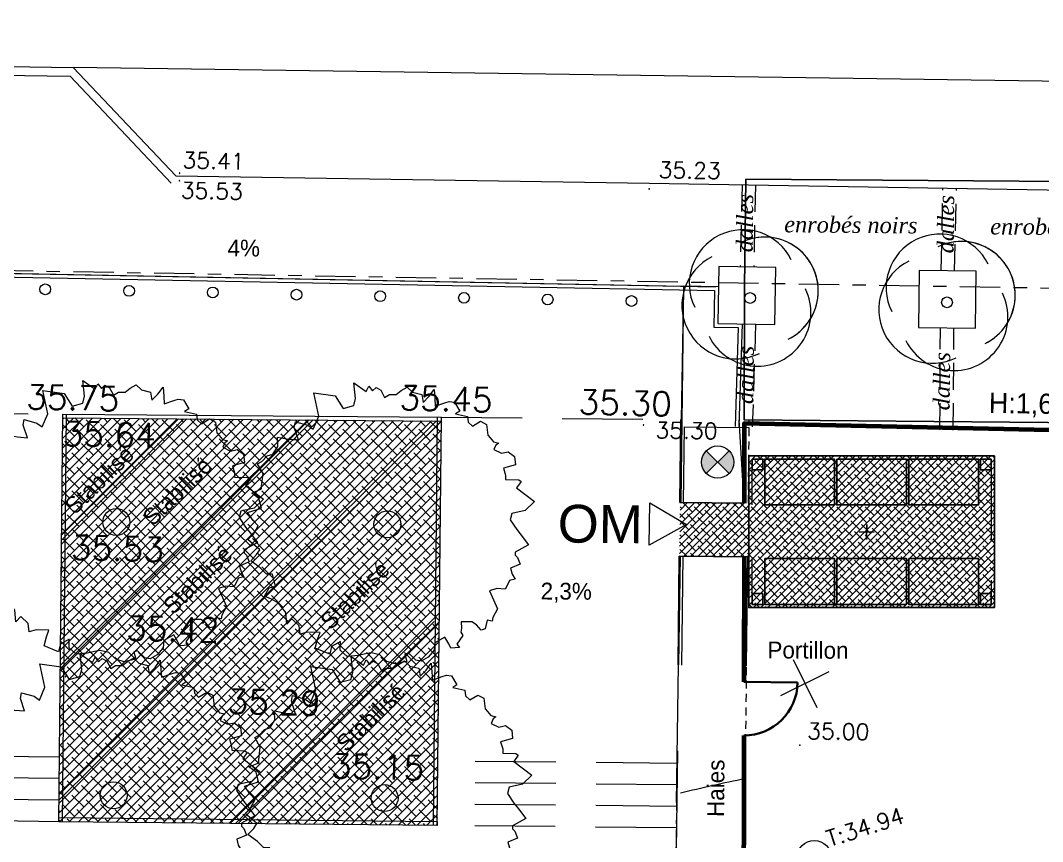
# Model space of a CAD drawing. Extents: x 996 to 1166918, y 537 to 295728.
# Drawn here: x 1118.67 to 1137.7, y 700.14 to 715.41 of the extents above; entities that cross this region are included whole.
import ezdxf

# ---------------------------------------------------------------- set-up
doc = ezdxf.new("R2010")
doc.units = 0
doc.header["$MEASUREMENT"] = 0
for name, pattern in [('CACHEx2', [0.75, 0.5, -0.25]), ('CONTINU', [0]), ('DGN2', [0.75, 0.5, -0.25]), ('DGN3', [1.25, 1, -0.25]), ('DGN4', [1.5, 0.75, -0.25, 0.25, -0.25])]:
    doc.linetypes.add(name, pattern=pattern)
doc.layers.get('0').update_dxf_attribs({"linetype": 'CONTINUOUS', "lineweight": 0})
for name, color, linetype, lineweight, true_color in [('Béton', 7, 'CONTINU', 5, 0xaba9a0), ('Clôtures', 7, 'CONTINUOUS', 120, 0x04c83f), ('Stabilisé', 7, 'CONTINU', 5, 0xfcb65a)]:
    doc.layers.add(name, color=color, linetype=linetype, lineweight=lineweight, true_color=true_color)
for name, color, linetype, lineweight in [('CF-FON-CADASTRE-DIGITALISE', 6, 'DGN4', 0), ('CF-TOPO-ALTITUDE-TN', 94, 'CONTINUOUS', 0), ('CF-TOPO-ALTITUDE-VOIRIE', 7, 'CONTINUOUS', 0), ('CF-TOPO-BATI', 7, 'CONTINUOUS', 0), ('CF-TOPO-CARROYAGE', 7, 'CONTINUOUS', 0), ('CF-TOPO-NATURE-MATERIAUX', 7, 'CONTINUOUS', 0), ('CF-TOPO-NATURE-MATERIAUX-TXT', 7, 'CONTINUOUS', 0), ('CF-TOPO-TAMPON', 6, 'CONTINUOUS', 0), ('CF-TOPO-TAMPON-ALT', 6, 'CONTINUOUS', 0), ('CF-TOPO-VEGETATION', 94, 'CONTINUOUS', 0), ('CF-TOPO-VOIRIE', 7, 'CONTINUOUS', 0), ('DIVERS', 7, 'CONTINU', 5), ('Elec projet', 7, 'CONTINU', 5), ('Niveaux projet', 7, 'CONTINU', 5), ('Texte projet', 7, 'CONTINU', 5)]:
    doc.layers.add(name, color=color, linetype=linetype, lineweight=lineweight)
doc.layers.add('Locaux OM', color=7, linetype='CONTINUOUS')
doc.layers.add('TEXTE', color=7, linetype='CONTINUOUS')
doc.layers.add('Trottoirs', color=7, linetype='CONTINUOUS', true_color=0xffffff)
doc.styles.add('LEROY', font='j_leroy')
doc.styles.add('SIMPLEX', font='simplex.shx')
doc.styles.get("Standard").update_dxf_attribs({"font": 'arial.ttf'})
doc.styles.add('Style-Times New Roman IF', font='timesi.ttf')
doc.linetypes.add('LIMITE2', pattern='A,0.25,-0.1,[132,ltypeshp.shx,S=0.1,R=0,X=-0.1,Y=0],-0.1,1', length=1.45)

# ---------------------------------------------------------------- blocks, each defined once
blk = doc.blocks.new('A$C1C964902')
at = {"layer": 'DIVERS', "ltscale": 0.05}
for p, q in [((-0.592, 2.339), (-0.622, 2.634)), ((-0.622, 2.634), (-0.393, 2.469)), ((-0.393, 2.469), (-0.344, 2.572)), ((-0.344, 2.572), (-0.279, 2.484)), ((-0.279, 2.484), (-0.212, 2.546)), ((-0.212, 2.546), (-0.125, 2.497)), ((-0.125, 2.497), (-0.054, 2.362)), ((0.166, 2.414), (0.259, 2.487)), ((0.259, 2.487), (0.368, 2.55)), ((0.368, 2.55), (0.468, 2.456)), ((0.772, 2.378), (0.869, 2.511)), ((0.869, 2.511), (0.881, 2.34)), ((-1.278, 2.012), (-1.37, 2.445)), ((-1.37, 2.445), (-0.974, 2.392)), ((-0.974, 2.392), (-0.825, 2.155)), ((-0.627, 2.208), (-0.592, 2.339)), ((-0.054, 2.362), (0.038, 2.414)), ((0.038, 2.414), (0.166, 2.414)), ((0.468, 2.456), (0.468, 2.456)), ((0.468, 2.456), (0.638, 2.417)), ((0.638, 2.417), (0.663, 2.269)), ((0.663, 2.269), (0.772, 2.378)), ((0.881, 2.34), (0.89, 2.196)), ((1.071, 2.259), (1.15, 2.287)), ((1.15, 2.287), (1.247, 2.274)), ((-0.825, 2.155), (-0.627, 2.208)), ((0.663, 2.269), (0.663, 2.269)), ((0.89, 2.196), (1.071, 2.259)), ((1.247, 2.274), (1.347, 2.106)), ((1.347, 2.106), (1.269, 2.054)), ((-1.734, 1.801), (-1.713, 1.907)), ((-1.713, 1.907), (-1.48, 1.842)), ((-1.379, 1.771), (-1.278, 2.012)), ((-1.278, 2.012), (-1.278, 2.012)), ((1.269, 2.054), (1.493, 2.005)), ((1.493, 2.005), (1.504, 1.899)), ((1.583, 1.825), (1.733, 1.917)), ((1.733, 1.917), (1.847, 1.86)), ((-1.656, 1.569), (-1.734, 1.801)), ((-1.48, 1.842), (-1.379, 1.771)), ((1.504, 1.899), (1.583, 1.825)), ((1.847, 1.86), (1.87, 1.659)), ((-2.04, 1.446), (-2.047, 1.621)), ((-2.047, 1.621), (-1.841, 1.582)), ((-1.841, 1.582), (-1.656, 1.569)), ((1.87, 1.659), (1.913, 1.609)), ((1.913, 1.609), (1.974, 1.534)), ((1.974, 1.534), (2.071, 1.513)), ((-2.133, 1.304), (-2.04, 1.446)), ((2.019, 1.475), (1.983, 1.39)), ((1.983, 1.39), (2.123, 1.321)), ((2.071, 1.513), (2.019, 1.475)), ((2.123, 1.321), (2.247, 1.35)), ((2.247, 1.35), (2.365, 1.263)), ((-2.416, 1.125), (-2.335, 1.172)), ((-2.335, 1.172), (-2.236, 1.274)), ((-2.236, 1.274), (-2.133, 1.304)), ((2.365, 1.263), (2.383, 1.109)), ((-2.313, 0.948), (-2.416, 1.125)), ((2.383, 1.109), (2.159, 1.043)), ((2.159, 1.043), (2.197, 0.913)), ((-2.341, 0.712), (-2.313, 0.948)), ((2.197, 0.913), (2.198, 0.837)), ((2.198, 0.837), (2.445, 0.828)), ((2.488, 0.797), (2.405, 0.682)), ((2.445, 0.828), (2.488, 0.797)), ((-2.526, 0.579), (-2.341, 0.658)), ((-2.39, 0.482), (-2.526, 0.579)), ((-2.341, 0.658), (-2.341, 0.712)), ((2.405, 0.682), (2.74, 0.425)), ((-2.346, 0.302), (-2.39, 0.482)), ((2.74, 0.425), (2.564, 0.258)), ((-2.605, 0.223), (-2.346, 0.302)), ((-2.499, 0.07), (-2.605, 0.223)), ((2.318, 0.201), (2.287, 0.087)), ((2.564, 0.258), (2.318, 0.201)), ((-2.407, -0.027), (-2.499, 0.07)), ((2.287, 0.087), (2.406, -0.093)), ((-2.596, -0.284), (-2.493, -0.181)), ((-2.493, -0.181), (-2.407, -0.027)), ((2.406, -0.093), (2.492, -0.202)), ((-2.376, -0.473), (-2.596, -0.284)), ((2.626, -0.379), (2.379, -0.515)), ((2.492, -0.202), (2.626, -0.379)), ((-2.544, -0.679), (-2.436, -0.563)), ((-2.436, -0.563), (-2.376, -0.473)), ((2.379, -0.515), (2.379, -0.572)), ((-2.366, -0.808), (-2.544, -0.679)), ((2.472, -0.743), (2.292, -0.818)), ((2.379, -0.572), (2.422, -0.618)), ((2.422, -0.618), (2.472, -0.743)), ((-2.249, -0.924), (-2.366, -0.808)), ((-2.138, -0.924), (-2.249, -0.924)), ((-2.081, -1.151), (-2.138, -0.924)), ((2.292, -0.818), (2.292, -0.818)), ((2.292, -0.818), (2.321, -0.928)), ((2.321, -0.928), (2.375, -1.02)), ((2.238, -1.114), (2.191, -1.203)), ((2.271, -1.045), (2.238, -1.114)), ((2.375, -1.02), (2.271, -1.045)), ((-2.288, -1.336), (-2.203, -1.182)), ((-2.203, -1.182), (-2.081, -1.151)), ((2.037, -1.195), (1.901, -1.239)), ((1.901, -1.239), (2.05, -1.572)), ((2.191, -1.203), (2.037, -1.195)), ((-2.156, -1.393), (-2.288, -1.336)), ((-2.027, -1.463), (-2.156, -1.393)), ((-1.89, -1.637), (-2.027, -1.463)), ((-1.872, -1.857), (-1.89, -1.637)), ((-1.89, -1.637), (-1.89, -1.637)), ((2.05, -1.572), (1.962, -1.731)), ((-1.779, -1.757), (-1.872, -1.857)), ((-1.641, -1.886), (-1.779, -1.757)), ((-1.623, -2.044), (-1.641, -1.886)), ((-1.641, -1.886), (-1.641, -1.886)), ((1.571, -1.814), (1.373, -1.814)), ((1.373, -1.814), (1.378, -1.933)), ((1.66, -1.87), (1.571, -1.814)), ((1.747, -1.968), (1.66, -1.87)), ((1.857, -1.779), (1.817, -1.946)), ((1.949, -1.801), (1.857, -1.779)), ((1.962, -1.731), (1.949, -1.801)), ((-1.494, -2.004), (-1.623, -2.044)), ((-1.254, -2.009), (-1.494, -2.004)), ((-1.3, -2.136), (-1.254, -2.009)), ((1.406, -2.067), (1.294, -2.227)), ((1.378, -1.933), (1.365, -2.007)), ((1.365, -2.007), (1.406, -2.067)), ((1.817, -1.946), (1.747, -1.968)), ((-1.342, -2.303), (-1.3, -2.136)), ((-1.038, -2.274), (-1.074, -2.417)), ((-0.876, -2.18), (-1.038, -2.274)), ((-0.878, -2.341), (-0.876, -2.18)), ((0.884, -2.204), (0.873, -2.342)), ((1.07, -2.099), (0.884, -2.204)), ((1.141, -2.225), (1.07, -2.099)), ((1.18, -2.301), (1.141, -2.225)), ((1.294, -2.227), (1.343, -2.288)), ((-1.074, -2.417), (-1.342, -2.303)), ((-0.747, -2.457), (-0.878, -2.341)), ((-0.539, -2.441), (-0.747, -2.457)), ((-0.747, -2.457), (-0.747, -2.457)), ((-0.409, -2.409), (-0.539, -2.441)), ((-0.303, -2.387), (-0.409, -2.409)), ((-0.141, -2.426), (-0.303, -2.387)), ((-0.009, -2.553), (-0.141, -2.426)), ((0.396, -2.395), (0.325, -2.413)), ((0.325, -2.413), (0.36, -2.551)), ((0.528, -2.527), (0.396, -2.395)), ((0.76, -2.47), (0.629, -2.545)), ((0.873, -2.342), (0.76, -2.47)), ((1.343, -2.288), (1.18, -2.301)), ((0.145, -2.597), (-0.009, -2.553)), ((0.36, -2.551), (0.145, -2.597)), ((0.629, -2.545), (0.528, -2.527))]:
    blk.add_line(p, q, dxfattribs=at)
blk.add_circle((0, 0), 0.25, dxfattribs=at)
blk = doc.blocks.new('cf208tampon-rond')
at = {"color": 0, "linetype": 'ByBlock', "lineweight": -2}
blk.add_circle((0, 0), 0.32, dxfattribs=at)
blk = doc.blocks.new('cf30arbre20')
blk.add_circle((0, 0), 0.1)
for centre, start, end in [((0, 0.3), 0, 180), ((-0.3, 0), 90, 270), ((0.3, 0), 270, 90), ((0, -0.3), 180, 0)]:
    blk.add_arc(centre, 1, start, end)
blk = doc.blocks.new('cf39entourage-arbre-carre')
at = {"color": 0}
for p, q in [((0, 0), (0, 1)), ((0, 1), (1, 1)), ((1, 1), (1, 0)), ((1, 0), (0, 0))]:
    blk.add_line(p, q, dxfattribs=at)
blk = doc.blocks.new('CROIX')
at = {"linetype": 'CONTINU'}
for p, q in [((0, 0.5), (0, -0.5)), ((-0.5, 0), (0.5, 0))]:
    blk.add_line(p, q, dxfattribs=at)
blk = doc.blocks.new('A$C2CB70F15')
at = {"layer": 'CF-TOPO-NATURE-MATERIAUX', "linetype": 'DGN2', "lineweight": 0, "ltscale": 3}
for p, q in [((0.06, 4.51), (2.76, 4.51)), ((0.06, 0.06), (0.06, 4.51)), ((2.76, 4.51), (2.76, 0.06)), ((0.91, 0.06), (0.06, 0.06)), ((2.76, 0.06), (1.91, 0.06))]:
    blk.add_line(p, q, dxfattribs=at)
at = {"layer": 'Locaux OM', "ltscale": 0.05}
for points in [[(0, 0), (2.82, 0), (2.82, 4.57), (0, 4.57)], [(0.06, 4.31), (0.26, 4.31), (0.26, 4.51), (0.06, 4.51)], [(2.56, 4.31), (2.76, 4.31), (2.76, 4.51), (2.56, 4.51)], [(0.06, 2.975), (0.91, 2.975), (0.91, 4.275), (0.06, 4.275)], [(1.91, 2.975), (2.76, 2.975), (2.76, 4.275), (1.91, 4.275)], [(0.06, 1.635), (0.91, 1.635), (0.91, 2.935), (0.06, 2.935)], [(1.91, 1.635), (2.76, 1.635), (2.76, 2.935), (1.91, 2.935)], [(0.06, 0.295), (0.91, 0.295), (0.91, 1.595), (0.06, 1.595)], [(1.91, 0.295), (2.76, 0.295), (2.76, 1.595), (1.91, 1.595)], [(0.06, 0.06), (0.26, 0.06), (0.26, 0.26), (0.06, 0.26)], [(2.56, 0.06), (2.76, 0.06), (2.76, 0.26), (2.56, 0.26)]]:
    blk.add_lwpolyline(points, close=True, dxfattribs=at)

msp = doc.modelspace()

# ---------------------------------------------------------------- hatches: boundary and pattern name
at = {"layer": 'Béton', "ltscale": 0.05}
h = msp.add_hatch(dxfattribs=at)
h.set_pattern_fill('ANSI38', color=256, scale=0.75, style=0)
h.set_pattern_definition([(45, (1234.66075, 653.56351), (-0.06629126, 0.06629126), []), (135, (1234.66075, 653.56351), (-0.19887378, 0.06629126), [0.234375, -0.140625])])
h.paths.add_polyline_path([(1136.8, 704.488), (1136.8, 707.308), (1132.231, 707.308), (1132.23, 706.429), (1130.951, 706.443), (1130.938, 705.445), (1132.21, 705.429), (1132.23, 705.429), (1132.23, 704.488)])
at = {"layer": 'Elec projet', "ltscale": 0.05}
h = msp.add_hatch(color=256, dxfattribs=at)
h.paths.add_polyline_path([(1131.351, 707.194, 0.198912), (1131.439, 706.982), (1131.651, 707.194), (1131.439, 707.406, 0.198912)])
h.paths.add_polyline_path([(1131.863, 706.982, 0.198912), (1131.951, 707.194, 0.198912), (1131.863, 707.406), (1131.651, 707.194)])
at = {"layer": 'Stabilisé', "ltscale": 0.05, "true_color": 0xfcb659}
h = msp.add_hatch(dxfattribs=at)
h.set_pattern_fill('ANSI38', color=31, style=0)
h.set_pattern_definition([(45, (1122.94799, 704.2262), (-0.0883883, 0.0883883), []), (135, (1122.94799, 704.2262), (-0.265165, 0.0883883), [0.3125, -0.1875])])
h.paths.add_polyline_path([(1119.464, 708.017), (1119.387, 700.506), (1126.432, 700.435), (1126.509, 707.957)])

# ---------------------------------------------------------------- linework, layer by layer
msp.add_line((1153.941, 714.054), (1119.654, 714.532))
at = {"layer": 'CF-FON-CADASTRE-DIGITALISE', "lineweight": 0, "flags": 128}
msp.add_lwpolyline([(1050.968, 703.567), (1053.482, 706.703), (1054.868, 711.757), (1098.804, 711.085), (1101.999, 712.978), (1112.616, 712.853), (1112.579, 707.868), (1117.23, 707.834), (1117.273, 710.777), (1153.907, 710.161, -0.128061), (1156.194, 709.608, -0.158091), (1158.331, 707.385, 0.029168), (1158.834, 706.487, -0.115233), (1159.602, 701.898), (1159.408, 609.46), (1158.951, 609.468), (1158.813, 602.433), (1152.032, 598.153, -0.108271), (1148.523, 597.143), (1064.89, 598.051, -0.391305), (1050.624, 612.661), (1050.97, 704.056), (1050.006, 709.836, 0.020715), (1049.379, 712.281, 0.027295), (1048.249, 715.408)], format="xyb", dxfattribs=at)
at = {"layer": 'CF-TOPO-ALTITUDE-TN', "lineweight": 0, "flags": 128}
for points in [[(1119.516, 703.208, 1), (1119.507, 703.204, 1), (1119.516, 703.208)], [(1133.183, 701.932, 1), (1133.174, 701.928, 1), (1133.183, 701.932)]]:
    msp.add_lwpolyline(points, format="xyb", dxfattribs=at)
at = {"layer": 'CF-TOPO-ALTITUDE-TN', "lineweight": 0}
for p in [(1119.512, 703.206), (1133.178, 701.93)]:
    msp.add_point(p, dxfattribs=at)
at = {"layer": 'CF-TOPO-ALTITUDE-VOIRIE', "lineweight": 0, "flags": 128}
for points in [[(1121.641, 712.57, 1), (1121.632, 712.565, 1), (1121.641, 712.57)], [(1121.638, 712.428, 1), (1121.629, 712.423, 1), (1121.638, 712.428)], [(1130.38, 712.277, 1), (1130.371, 712.273, 1), (1130.38, 712.277)], [(1130.274, 707.887, 1), (1130.265, 707.883, 1), (1130.274, 707.887)]]:
    msp.add_lwpolyline(points, format="xyb", dxfattribs=at)
at = {"layer": 'CF-TOPO-NATURE-MATERIAUX', "linetype": 'DGN2', "lineweight": 0, "ltscale": 3}
for p, q in [((1115.066, 708.124), (1119.465, 708.087)), ((1126.509, 708.027), (1130.963, 707.989)), ((1119.4, 701.706), (1114.996, 701.755)), ((1130.89, 701.591), (1126.444, 701.635)), ((1130.886, 701.191), (1126.44, 701.235)), ((1130.882, 700.791), (1126.436, 700.835)), ((1130.878, 700.391), (1126.432, 700.435))]:
    msp.add_line(p, q, dxfattribs=at)
at = {"layer": 'CF-TOPO-VOIRIE', "lineweight": 0, "flags": 128}
msp.add_lwpolyline([(1117.634, 714.564), (1119.654, 714.532), (1121.569, 712.521), (1130.375, 712.382), (1151.854, 712.025), (1153.941, 714.054), (1155.216, 713.984, -0.084257), (1157.258, 713.419, -0.081708), (1158.954, 712.257, -0.038895), (1160.504, 710.751, -0.045122), (1161.984, 708.729, -0.031548), (1162.578, 707.164, -0.038299), (1163.027, 705.184, 0.000397), (1163.381, 702.805)], format="xyb", dxfattribs=at)
msp.add_lwpolyline([(1116.614, 714.418), (1119.599, 714.373), (1121.482, 712.384)], dxfattribs=at)
at = {"layer": 'CF-TOPO-VOIRIE', "linetype": 'DGN2', "lineweight": 0, "flags": 128}
for points in [[(1132.104, 712.353), (1132.071, 710.831)], [(1132.354, 712.349), (1132.321, 710.826)], [(1135.81, 710.751), (1135.843, 712.291)], [(1136.06, 710.748), (1136.093, 712.287)], [(1132.356, 709.762), (1132.295, 707.851)], [(1135.785, 707.793), (1135.796, 709.691)], [(1136.035, 707.789), (1136.046, 709.688)]]:
    msp.add_lwpolyline(points, dxfattribs=at)
at = {"layer": 'Clôtures', "lineweight": 35, "ltscale": 0.05}
msp.add_line((1132.137, 703.107), (1133.137, 703.093), dxfattribs=at)
at = {"layer": 'Clôtures', "ltscale": 0.05}
msp.add_lwpolyline([(1159.59, 701.593), (1159.569, 703.3, 0.201592), (1157.924, 708.074, 0.212478), (1153.284, 710.175), (1143.934, 710.344), (1143.949, 709.593), (1143.518, 709.584), (1143.506, 707.666), (1132.146, 707.909), (1132.143, 706.43)], format="xyb", dxfattribs=at)
for points in [[(1132.142, 705.43), (1132.137, 703.107)], [(1132.136, 702.107), (1132.128, 698.037)]]:
    msp.add_lwpolyline(points, dxfattribs=at)
at = {"layer": 'Clôtures', "lineweight": 35, "ltscale": 0.05}
msp.add_arc((1132.137, 703.107), 1, 269.897, 359.1612, dxfattribs=at)
at = {"layer": 'DIVERS', "ltscale": 0.05}
for p, q in [((1098.81, 711.077), (1131.611, 710.454)), ((1098.808, 711.007), (1131.591, 710.385)), ((1119.387, 700.506), (1119.465, 708.087)), ((1119.416, 703.312), (1124.125, 707.978)), ((1119.417, 703.412), (1124.027, 707.978)), ((1119.441, 705.742), (1121.718, 707.998)), ((1119.442, 705.841), (1121.619, 707.999)), ((1119.457, 700.505), (1119.535, 708.086)), ((1119.464, 708.017), (1126.509, 707.957)), ((1119.465, 708.087), (1126.509, 708.027)), ((1126.362, 700.436), (1126.439, 708.028)), ((1126.432, 700.435), (1126.509, 708.027)), ((1130.946, 706.443), (1130.963, 707.989)), ((1132.237, 707.909), (1132.238, 707.979)), ((1119.391, 700.906), (1126.509, 707.957)), ((1119.392, 701.006), (1126.41, 707.958)), ((1130.913, 703.421), (1130.935, 705.443)), ((1119.436, 705.306), (1119.434, 705.087)), ((1122.579, 700.474), (1126.372, 704.232)), ((1122.677, 700.473), (1126.471, 704.231)), ((1130.884, 700.863), (1130.923, 703.421)), ((1119.396, 701.306), (1114.992, 701.355)), ((1132.141, 699.215), (1132.163, 701.161)), ((1119.392, 700.906), (1114.987, 700.955)), ((1126.433, 700.505), (1119.388, 700.576)), ((1119.387, 700.506), (1114.983, 700.555)), ((1126.432, 700.435), (1119.387, 700.506)), ((1126.433, 700.505), (1126.432, 700.435))]:
    msp.add_line(p, q, dxfattribs=at)
at = {"layer": 'DIVERS', "linetype": 'LIMITE2', "ltscale": 0.25}
for p, q in [((1131.016, 706.442), (1131.031, 707.849)), ((1131.031, 707.849), (1132.236, 707.839)), ((1130.983, 703.42), (1131.005, 705.442))]:
    msp.add_line(p, q, dxfattribs=at)
at = {"layer": 'DIVERS', "linetype": 'CACHEx2', "ltscale": 0.3}
for p, q in [((1132.221, 706.429), (1132.237, 707.909)), ((1132.188, 703.407), (1132.21, 705.429)), ((1132.164, 701.232), (1132.19, 703.407)), ((1130.884, 700.863), (1130.863, 698.901))]:
    msp.add_line(p, q, dxfattribs=at)
at = {"layer": 'DIVERS', "ltscale": 0.05}
for points in [[(1115.042, 705.243), (1115.074, 708.124), (1115.124, 710.767), (1131.017, 710.465), (1130.97, 707.989), (1130.951, 706.443)], [(1131.662, 710.454), (1131.017, 710.465), (1130.963, 706.443)], [(1131.591, 710.385), (1131.579, 709.706), (1132.034, 709.698)], [(1132.143, 706.43), (1132.049, 707.981)], [(1130.938, 705.443), (1130.913, 703.421)], [(1130.95, 705.443), (1130.923, 703.421)], [(1132.138, 703.407), (1132.142, 705.43)], [(1132.188, 703.407), (1132.21, 705.429)], [(1132.188, 703.407), (1132.21, 705.429)], [(1130.901, 701.826), (1130.784, 693.053), (1132.005, 693.039), (1131.942, 687.986), (1128.2, 688.033), (1128.192, 687.403), (1125.502, 687.437), (1125.523, 689.156), (1125.364, 689.158), (1125.35, 688.068), (1122.64, 688.102), (1122.632, 687.472), (1121.733, 687.483), (1121.74, 688.113), (1118.141, 688.158), (1118.133, 687.528), (1117.233, 687.539), (1117.241, 688.169), (1117.081, 688.171), (1113.354, 688.218), (1113.386, 691.143), (1113.686, 691.139), (1113.709, 693.266)], [(1130.901, 701.826), (1130.784, 693.053), (1131.998, 693.039), (1132.053, 698.037), (1132.128, 698.037), (1132.135, 701.808)], [(1130.901, 701.826), (1130.784, 693.053), (1131.998, 693.039), (1132.053, 698.037), (1132.128, 698.037), (1132.135, 701.808)], [(1132.128, 698.036), (1132.17, 701.807)]]:
    msp.add_lwpolyline(points, dxfattribs=at)
msp.add_lwpolyline([(1132.143, 706.43), (1132.146, 707.909), (1143.506, 707.666), (1143.518, 709.584), (1143.949, 709.593), (1143.934, 710.344), (1153.286, 710.175, -0.444835), (1159.469, 703.221), (1159.607, 700.523), (1155.457, 700.508), (1154.938, 692.897), (1154.486, 686.372), (1153.745, 675.998)], format="xyb", dxfattribs=at)
at = {"layer": 'DIVERS', "ltscale": 0.05, "flags": 128}
for points in [[(1132.034, 709.698), (1131.975, 707.858)], [(1132.106, 709.767), (1132.045, 707.855)]]:
    msp.add_lwpolyline(points, dxfattribs=at)
at = {"layer": 'DIVERS', "ltscale": 0.05}
msp.add_lwpolyline([(1131.067, 706.031), (1130.376, 705.647), (1130.389, 706.437)], close=True, dxfattribs=at)
at = {"layer": 'DIVERS', "linetype": 'LIMITE2', "ltscale": 0.25}
msp.add_lwpolyline([(1132.164, 701.304, 0.011707), (1130.956, 701.034, 0.011707)], format="xyb", dxfattribs=at)
at = {"layer": 'DIVERS', "ltscale": 0.05}
for centre, radius in [((1119.137, 710.408), 0.1), ((1120.696, 710.378), 0.1), ((1122.254, 710.349), 0.1), ((1123.812, 710.308), 0.1), ((1125.37, 710.279), 0.1), ((1126.929, 710.249), 0.1), ((1128.487, 710.219), 0.1), ((1130.046, 710.19), 0.1), ((1120.46, 706.079), 0.25), ((1125.504, 706.036), 0.25), ((1120.408, 700.996), 0.25), ((1125.452, 700.945), 0.25)]:
    msp.add_circle(centre, radius, dxfattribs=at)
at = {"layer": 'Elec projet', "ltscale": 0.05}
for p, q in [((1131.439, 706.982), (1131.863, 707.406)), ((1131.439, 707.406), (1131.863, 706.982))]:
    msp.add_line(p, q, dxfattribs=at)
msp.add_circle((1131.651, 707.194), 0.3, dxfattribs=at)
at = {"layer": 'Locaux OM', "ltscale": 0.05}
for p, q in [((1132.143, 706.43), (1130.946, 706.443)), ((1134.561, 705.89), (1134.283, 705.894)), ((1134.42, 705.753), (1134.424, 706.031)), ((1132.21, 705.429), (1130.935, 705.443))]:
    msp.add_line(p, q, dxfattribs=at)
at = {"layer": 'Trottoirs', "ltscale": 0.05}
msp.add_lwpolyline([(1132.176, 712.454), (1132.151, 710.445), (1132.146, 707.979), (1143.445, 707.883), (1143.462, 709.814), (1144.027, 709.811), (1144.03, 710.678), (1144.043, 712.368), (1132.176, 712.454)], dxfattribs=at)

# ---------------------------------------------------------------- block references
at = {"layer": 'CF-TOPO-BATI', "lineweight": 0, "extrusion": (0, 0, -1), "yscale": 1.059999999997785}
for p, xscale, zscale, rotation in [((-1131.669, 710.834), 1.062573308261167, 1.061285874190733, 180.9974127088828), ((-1135.4, 710.756), 1.06238967188306, 1.06119416328783, 180.6771405433141)]:
    msp.add_blockref('cf39entourage-arbre-carre', p, dxfattribs=dict(at, xscale=xscale, zscale=zscale, rotation=rotation))
at = {"layer": 'CF-TOPO-CARROYAGE', "rotation": 26.18773148999673}
msp.add_blockref('CROIX', (1133.276, 703.076), dxfattribs=at)
at = {"layer": 'CF-TOPO-TAMPON', "lineweight": 0, "rotation": 296.1877314899967}
msp.add_blockref('cf208tampon-rond', (1133.447, 699.837), dxfattribs=at)
at = {"layer": 'CF-TOPO-VEGETATION', "lineweight": 0}
for p, rotation in [((1132.254, 710.246), 296.1877314899967), ((1132.254, 710.246), 296.1877314899982), ((1135.918, 710.165), 296.1877314899967), ((1135.918, 710.165), 296.1877314899982)]:
    msp.add_blockref('cf30arbre20', p, dxfattribs=dict(at, rotation=rotation))
at = {"layer": 'DIVERS', "ltscale": 0.05}
for p in [(1120.46, 706.079), (1125.504, 706.036), (1120.408, 700.996), (1125.452, 700.945)]:
    msp.add_blockref('A$C1C964902', p, dxfattribs=at)
at = {"layer": 'Locaux OM', "ltscale": 0.05, "rotation": 269.9999999999983}
msp.add_blockref('A$C2CB70F15', (1132.23, 707.308), dxfattribs=at)

# ---------------------------------------------------------------- texts
at = {"layer": 'CF-TOPO-ALTITUDE-TN', "linetype": 'DGN3', "lineweight": 0, "style": 'SIMPLEX'}
msp.add_text('35.00', height=0.3, rotation=359.0143, dxfattribs=at).set_placement((1133.314, 702.044))
at = {"layer": 'CF-TOPO-ALTITUDE-VOIRIE', "linetype": 'DGN3', "lineweight": 0, "style": 'SIMPLEX'}
for s, height, rotation, p in [('35.41', 0.3, 358.6469, (1121.687, 712.662)), ('35.23', 0.3, 359.0497, (1130.549, 712.481)), ('35.53', 0.3, 358.6469, (1121.655, 712.101)), ('35.75', 0.45, 358.6469, (1118.776, 708.184)), ('35.45', 0.45, 358.6469, (1125.723, 708.167)), ('35.30', 0.45, 358.6469, (1129.058, 708.089)), ('35.64', 0.45, 358.6469, (1119.455, 707.503)), ('35.30', 0.3, 359.0497, (1130.49, 707.64)), ('35.53', 0.45, 358.6469, (1119.607, 705.383)), ('35.42', 0.45, 358.6469, (1120.636, 703.882)), ('35.29', 0.45, 358.6469, (1122.523, 702.522)), ('35.15', 0.45, 358.6469, (1124.448, 701.32))]:
    msp.add_text(s, height=height, rotation=rotation, dxfattribs=at).set_placement(p)
at = {"layer": 'CF-TOPO-NATURE-MATERIAUX-TXT', "color": 7, "linetype": 'DGN3', "lineweight": 0, "style": 'Style-Times New Roman IF'}
for s, rotation, p in [('dalles', 89.4039, (1132.301, 711.096)), ('dalles', 89.4039, (1136.041, 711.076)), ('enrobés noirs', 359.5204, (1132.888, 711.468)), ('enrobés noirs', 359.5204, (1136.722, 711.429)), ('dalles', 89.4039, (1132.313, 708.273)), ('dalles', 89.4039, (1135.966, 708.156))]:
    msp.add_text(s, height=0.3, rotation=rotation, dxfattribs=at).set_placement(p)
at = {"layer": 'CF-TOPO-TAMPON-ALT', "linetype": 'DGN3', "lineweight": 0, "style": 'SIMPLEX'}
msp.add_text('T:34.94', height=0.3, rotation=17.8576, dxfattribs=at).set_placement((1133.732, 700.035))
at = {"layer": 'Niveaux projet', "style": 'LEROY'}
for s, p in [('4%%%', (1122.528, 711.02)), ('2,3%%%', (1128.355, 704.639))]:
    msp.add_text(s, height=0.3125, rotation=359.678, dxfattribs=at).set_placement(p)
at = {"layer": 'TEXTE'}
msp.add_text('OM', height=0.7031, rotation=359.4879, dxfattribs=at).set_placement((1128.671, 705.699))
at = {"layer": 'Texte projet', "style": 'LEROY'}
for s, height, rotation, p in [('H:1,60m', 0.375, 358.9495, (1136.694, 708.111)), ('Stabilisé', 0.3125, 44.3239, (1119.685, 706.199)), ('Stabilisé', 0.3125, 44.3239, (1121.138, 705.986)), ('Stabilisé', 0.3125, 44.3239, (1121.516, 704.339)), ('Stabilisé', 0.3125, 44.3239, (1124.443, 704.053)), ('Portillon', 0.3125, 359.678, (1132.575, 703.544)), ('Stabilisé', 0.3125, 44.3239, (1124.739, 701.781)), ('Haies', 0.3125, 89.678, (1131.77, 700.592))]:
    msp.add_text(s, height=height, rotation=rotation, dxfattribs=at).set_placement(p)

doc.saveas('drawing.dxf')
